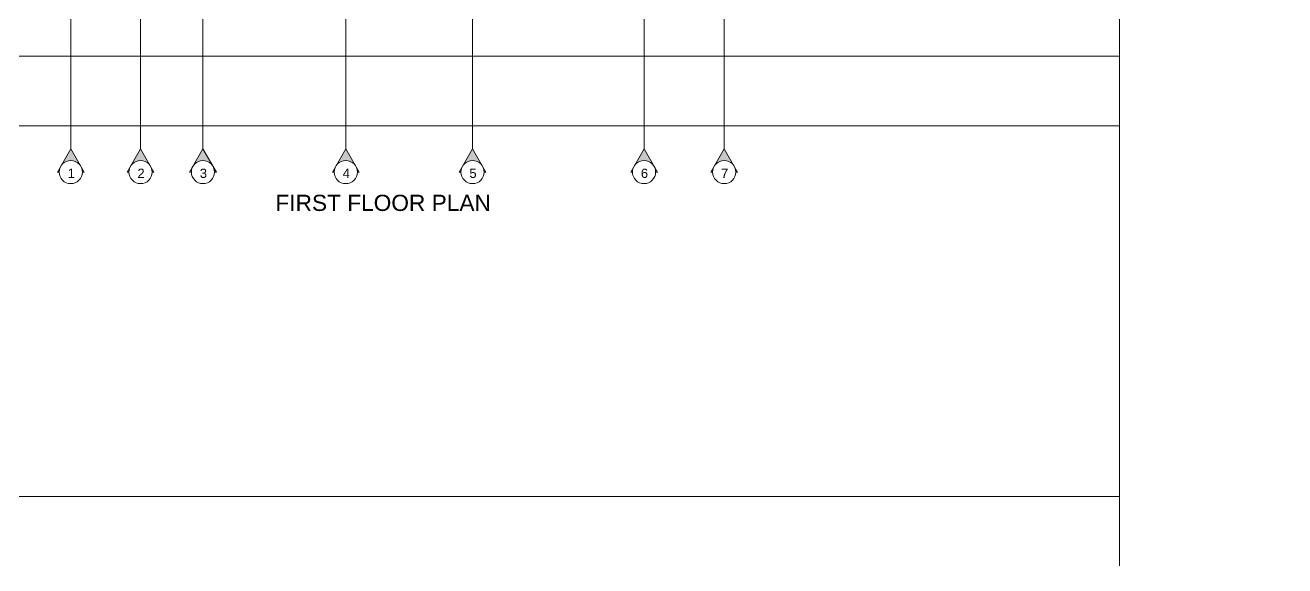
# Model space of a CAD drawing. Header units: millimetres. Extents: x -425671 to 598394, y -194194 to 343585.
# Drawn here: x 43240 to 70400, y 88626 to 100297 of the extents above; entities that cross this region are included whole.
import ezdxf

# ---------------------------------------------------------------- set-up
doc = ezdxf.new("R2010")
doc.units = ezdxf.units.MM
doc.linetypes.add('ACAD_ISO10W100', pattern=[18, 12, -3, 0, -3])
doc.linetypes.add('DOT3', pattern=[0.06, 0, -0.06])
for name, color, linetype, lineweight in [('C TEXT', 30, 'Continuous', 13), ('Centre line', 30, 'Continuous', 9), ('Hidden', 250, 'Continuous', 5), ('TEXT', 30, 'DOT3', 9)]:
    doc.layers.add(name, color=color, linetype=linetype, lineweight=lineweight)
doc.styles.get("Standard").update_dxf_attribs({"font": 'arial.ttf'})

# ---------------------------------------------------------------- blocks, each defined once
blk = doc.blocks.new('CC')
at = {"layer": 'C TEXT', "linetype": 'Continuous', "ltscale": 500}
h = blk.add_hatch(color=253, dxfattribs=at)
h.dxf.hatch_style = 1
h.paths.add_polyline_path([(2471483781, 936792745), (2471483781, 936792783, -0.131652), (2471483656, 936792817)])
h.paths.add_polyline_path([(2471483781, 936793322), (2471483656, 936793250, -0.131652), (2471483781, 936793283)])
h = blk.add_hatch(color=253, dxfattribs=at)
h.dxf.hatch_style = 1
edge = h.paths.add_edge_path()
edge.add_arc((2471483781, 936793033), 250, 180, 240)
edge.add_line((2471483656, 936792817), (2471483281, 936793033))
edge.add_line((2471483281, 936793033), (2471483656, 936793250))
edge.add_arc((2471483781, 936793033), 250, 120, 180)
for points in [[(2471483281, 936793033), (2471483781, 936793322)], [(2471483781, 936793283), (2471483781, 936793322)], [(2471483281, 936793033), (2471483781, 936792745)], [(2471483781, 936792745), (2471483781, 936792783)]]:
    blk.add_lwpolyline(points, dxfattribs=at)
blk.add_circle((2471483781, 936793033), 250, dxfattribs=at)

msp = doc.modelspace()

# ---------------------------------------------------------------- hatches: boundary and pattern name
at = {"ltscale": 0.8}
h = msp.add_hatch(color=256, dxfattribs=at)
h.dxf.hatch_style = 1
h.set_gradient(color1=(77, 60, 50), color2=(111, 87, 73), one_color=1, tint=0.36, name='INVCURVED')
edge = h.paths.add_edge_path()
edge.add_spline(control_points=[(70399.625, 95388.65), (70399.639, 95388.668), (70399.651, 95388.68), (70399.67, 95388.686), (70399.688, 95388.682), (70399.731, 95388.669), (70399.755, 95388.661), (70399.808, 95388.67), (70399.827, 95388.686), (70399.861, 95388.716), (70399.877, 95388.73), (70399.907, 95388.747), (70399.922, 95388.75), (70399.952, 95388.741), (70399.963, 95388.734), (70399.971, 95388.721), (70399.973, 95388.711), (70399.971, 95388.682), (70399.967, 95388.664), (70399.962, 95388.611), (70399.973, 95388.576), (70400.005, 95388.521), (70400.024, 95388.498), (70400.045, 95388.456), (70400.051, 95388.436), (70400.049, 95388.398), (70400.044, 95388.384), (70400.029, 95388.37), (70400.016, 95388.364), (70399.982, 95388.357), (70399.961, 95388.356), (70399.905, 95388.349), (70399.873, 95388.338), (70399.814, 95388.301), (70399.786, 95388.274), (70399.752, 95388.262), (70399.742, 95388.264), (70399.716, 95388.281), (70399.706, 95388.294), (70399.697, 95388.325), (70399.697, 95388.343), (70399.7, 95388.389), (70399.706, 95388.419), (70399.696, 95388.48), (70399.677, 95388.507), (70399.641, 95388.555), (70399.624, 95388.576), (70399.615, 95388.609), (70399.616, 95388.621), (70399.623, 95388.643), (70399.624, 95388.647), (70399.625, 95388.65)], knot_values=[0.003241403, 0.003241403, 0.003241403, 0.003241403, 0.065027458, 0.065027458, 0.126813514, 0.126813514, 0.18859957, 0.18859957, 0.250385625, 0.250385625, 0.312171681, 0.312171681, 0.376201815, 0.376201815, 0.423796485, 0.423796485, 0.471391154, 0.471391154, 0.518985824, 0.518985824, 0.60656009, 0.60656009, 0.694134356, 0.694134356, 0.764585467, 0.764585467, 0.820218987, 0.820218987, 0.875852506, 0.875852506, 0.931486026, 0.931486026, 1.024617985, 1.024617985, 1.117749943, 1.117749943, 1.176891514, 1.176891514, 1.236033084, 1.236033084, 1.295174654, 1.295174654, 1.376532871, 1.376532871, 1.457891087, 1.457891087, 1.539249303, 1.539249303, 1.597991342, 1.597991342, 1.609266864, 1.609266864, 1.609266864, 1.609266864], degree=3, periodic=0)

# ---------------------------------------------------------------- linework, layer by layer
at = {"layer": 'Centre line', "linetype": 'ACAD_ISO10W100', "ltscale": 0.6}
for p, q in [((44224.008, 97626.016), (44224.035, 129626.016)), ((45729.018, 97626.016), (45729.044, 129626.016)), ((47074.011, 97626.016), (47074.038, 129626.016)), ((50154.023, 97626.016), (50154.05, 129626.016)), ((52886.511, 97626.016), (52886.538, 129626.016)), ((56584.023, 97626.016), (56584.05, 129626.016)), ((58314.015, 97626.016), (58314.042, 129626.016))]:
    msp.add_line(p, q, dxfattribs=at)
at = {"layer": 'Hidden'}
for p, q in [((66838.355, 101126.016), (66838.355, 88626.016)), ((40039.03, 99626.016), (66838.355, 99626.016)), ((40039.03, 98126.016), (66838.355, 98126.016)), ((34539.03, 90126.016), (66838.355, 90126.016))]:
    msp.add_line(p, q, dxfattribs=at)

# ---------------------------------------------------------------- block references
at = {"layer": 'C TEXT', "linetype": 'Continuous', "rotation": 270}
for p in [(-936748809.439, 2471580906.814), (-936747304.429, 2471580906.814), (-936745959.436, 2471580906.814), (-936742879.424, 2471580906.814), (-936740146.936, 2471580906.814), (-936736449.424, 2471580906.814), (-936734719.432, 2471580906.814)]:
    msp.add_blockref('CC', p, dxfattribs=at)

# ---------------------------------------------------------------- texts
at = {"layer": 'C TEXT', "linetype": 'Continuous', "ltscale": 500, "char_height": 200, "attachment_point": 1}
for s, insert in [('1', (44155.862, 97199.686)), ('2', (45660.872, 97199.686)), ('3', (47005.865, 97199.686)), ('4', (50085.877, 97199.686)), ('5', (52818.365, 97199.686)), ('6', (56515.877, 97199.686)), ('7', (58245.869, 97199.686))]:
    msp.add_mtext_dynamic_manual_height_columns(s, width=187.8802, gutter_width=12.5, heights=[0], dxfattribs=dict(at, insert=insert))
at = {"layer": 'TEXT', "linetype": 'Continuous', "lineweight": 9, "insert": (48636.153, 96636.354), "char_height": 350, "attachment_point": 1}
msp.add_mtext_dynamic_manual_height_columns('FIRST FLOOR PLAN', width=15017.05432, gutter_width=12.5, heights=[785.182], dxfattribs=at)

doc.saveas('drawing.dxf')
